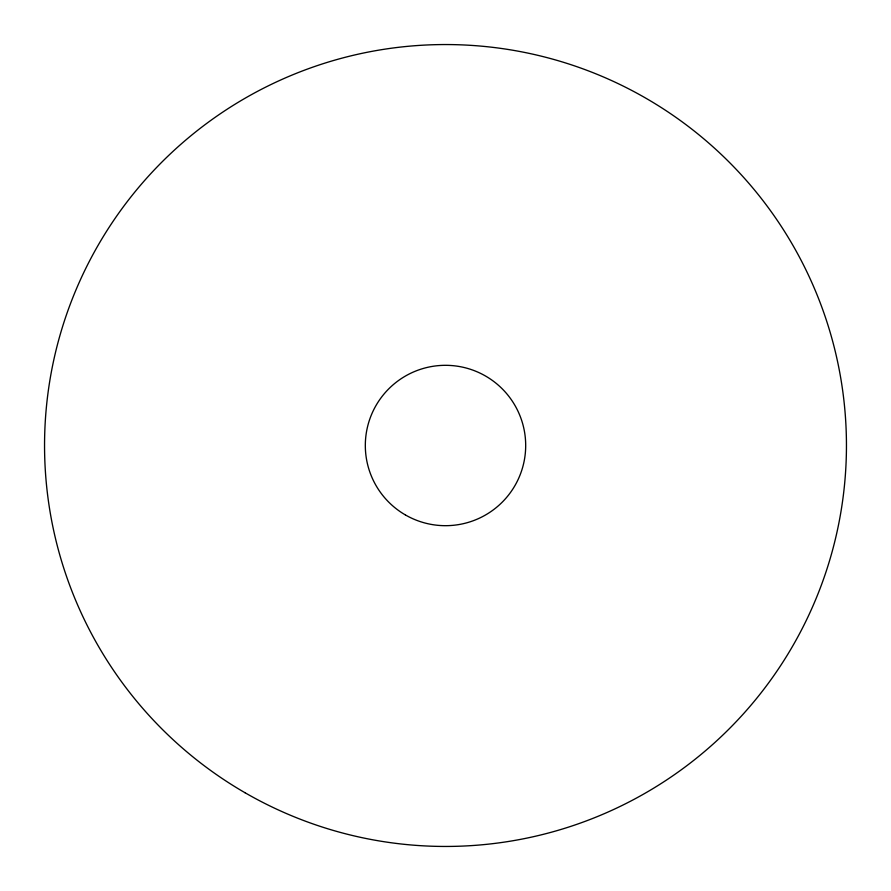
<?xml version="1.0" encoding="UTF-8"?>
<svg xmlns="http://www.w3.org/2000/svg" width="891" height="891" viewBox="0 0 891 891"><rect width="100%" height="100%" fill="white"/><g stroke="black" fill="none" stroke-linecap="round" stroke-linejoin="round"><path stroke-width="1.34" d="M245.025 792.734A400.95 400.95 0 0 0 846.45 445.5A400.95 400.95 0 0 0 245.025 98.266A400.95 400.95 0 0 0 245.025 792.734M405.405 514.942A80.19 80.19 0 0 0 525.69 445.5A80.19 80.19 0 0 0 405.405 376.058A80.19 80.19 0 0 0 405.405 514.942"/></g></svg>
